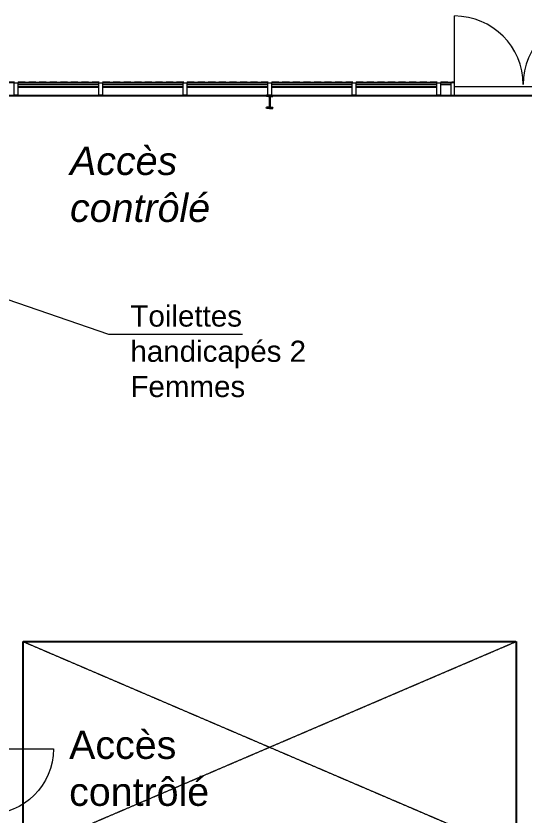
# Model space of a CAD drawing. Header units: metres. Extents: x 134472 to 303672, y 136880 to 366415.
# Drawn here: x 238497 to 245722, y 270372 to 281728 of the extents above; entities that cross this region are included whole.
import ezdxf

# ---------------------------------------------------------------- set-up
doc = ezdxf.new("R2010")
doc.units = ezdxf.units.M
doc.header["$LTSCALE"] = 2
doc.header["$MEASUREMENT"] = 0
for name, pattern in [('CACHE', [0.375, 0.25, -0.125]), ('Planta_2$0$CACHE', [0.375, 0.25, -0.125]), ('STYLE_12', [0.46875, 0.3125, -0.15625])]:
    doc.linetypes.add(name, pattern=pattern)
for name, color, linetype in [('0.01', 8, 'Continuous'), ('0.1TEN', 133, 'Planta_2$0$CACHE'), ('1', 5, 'Continuous'), ('MOJI', 7, 'Continuous')]:
    doc.layers.add(name, color=color, linetype=linetype)
for name, color, linetype, lineweight in [('0.03', 151, 'Continuous', 5), ('0.03TEN', 8, 'STYLE_12', 5), ('0.10', 92, 'Continuous', 9)]:
    doc.layers.add(name, color=color, linetype=linetype, lineweight=lineweight)
doc.styles.add('arial', font='arial.ttf')

msp = doc.modelspace()

# ---------------------------------------------------------------- linework, layer by layer
at = {"layer": '0.01', "linetype": 'CACHE', "ltscale": 200}
msp.add_line((236426.586, 280789.317), (244722.586, 280789.317), dxfattribs=at)
at = {"layer": '0.01', "linetype": 'Continuous'}
msp.add_line((238246.586, 280599.317), (259846.586, 280599.317), dxfattribs=at)
at = {"layer": '0.01', "flags": 128}
for points in [[(239670.586, 280779.317), (238522.586, 280779.317)], [(240870.586, 280779.317), (239722.586, 280779.317)], [(242070.586, 280779.317), (240922.586, 280779.317)], [(243270.586, 280779.317), (242122.586, 280779.317)], [(244470.586, 280779.317), (243322.586, 280779.317)], [(244670.586, 280779.317), (244522.586, 280779.317)], [(239670.586, 280719.317), (238522.586, 280719.317)], [(240870.586, 280719.317), (239722.586, 280719.317)], [(242070.586, 280719.317), (240922.586, 280719.317)], [(243270.586, 280719.317), (242122.586, 280719.317)], [(244470.586, 280719.317), (243322.586, 280719.317)]]:
    msp.add_lwpolyline(points, dxfattribs=at)
at = {"layer": '0.03', "flags": 128}
for points in [[(244722.586, 280779.317), (244722.586, 281728.317)], [(239670.586, 280749.317), (238522.586, 280749.317)], [(240870.586, 280749.317), (239722.586, 280749.317)], [(242070.586, 280749.317), (240922.586, 280749.317)], [(243270.586, 280749.317), (242122.586, 280749.317)], [(244470.586, 280749.317), (243322.586, 280749.317)], [(244670.586, 280749.317), (244522.586, 280749.317)], [(244670.586, 280749.315), (244522.586, 280749.315)], [(246670.586, 280724.317), (244722.586, 280724.317)], [(246670.586, 280724.315), (244722.586, 280724.315)], [(238096.586, 271324.317), (239026.586, 271324.317), (239026.586, 271324.317)]]:
    msp.add_lwpolyline(points, dxfattribs=at)
for points in [[(245696.586, 280754.317, 0.414213562), (244722.586, 281728.317)], [(246670.586, 281728.317, 0.414213562), (245696.586, 280754.317)], [(239026.586, 271324.317, -0.414213562), (238096.586, 270394.317)]]:
    msp.add_lwpolyline(points, format="xyb", dxfattribs=at)
at = {"layer": '0.03TEN', "flags": 128}
for points in [[(238596.586, 269849.317), (245596.586, 272849.317)], [(238596.586, 272849.317), (245596.586, 269849.317)]]:
    msp.add_lwpolyline(points, dxfattribs=at)
at = {"layer": '0.10'}
for points in [[(238470.586, 280779.317), (238522.586, 280779.317), (238522.586, 280602.717), (238470.586, 280602.717)], [(239670.586, 280779.317), (239722.586, 280779.317), (239722.586, 280602.717), (239670.586, 280602.717)], [(240870.586, 280779.317), (240922.586, 280779.317), (240922.586, 280602.717), (240870.586, 280602.717)], [(242070.586, 280779.317), (242122.586, 280779.317), (242122.586, 280602.717), (242070.586, 280602.717)], [(243270.586, 280779.317), (243322.586, 280779.317), (243322.586, 280602.717), (243270.586, 280602.717)], [(244470.586, 280779.317), (244522.586, 280779.317), (244522.586, 280602.717), (244470.586, 280602.717)], [(244670.586, 280602.715), (244722.586, 280602.715), (244722.586, 280779.317), (244670.586, 280779.317)]]:
    msp.add_lwpolyline(points, close=True, dxfattribs=at)
at = {"layer": '0.1TEN', "ltscale": 10}
msp.add_lwpolyline([(238596.586, 272849.317), (245596.586, 272849.317), (245596.586, 269849.317), (238596.586, 269849.317)], close=True, dxfattribs=at)
at = {"layer": '1', "color": 5, "linetype": 'Continuous', "ltscale": 2}
for p, q in [((242096.586, 280599.317), (242051.086, 280599.317)), ((242051.086, 280599.317), (242051.086, 280591.317)), ((242084.936, 280591.317), (242051.086, 280591.317)), ((242093.936, 280582.317), (242093.936, 280436.317)), ((242096.586, 280599.317), (242142.086, 280599.317)), ((242099.236, 280582.317), (242099.236, 280436.317)), ((242108.236, 280591.317), (242142.086, 280591.317)), ((242142.086, 280599.317), (242142.086, 280591.317)), ((242084.936, 280427.317), (242051.086, 280427.317)), ((242051.086, 280419.317), (242051.086, 280427.317)), ((242096.586, 280419.317), (242051.086, 280419.317)), ((242096.586, 280419.317), (242142.086, 280419.317)), ((242108.236, 280427.317), (242142.086, 280427.317)), ((242142.086, 280419.317), (242142.086, 280427.317))]:
    msp.add_line(p, q, dxfattribs=at)
for centre, start, end in [((242084.936, 280582.317), 0, 90), ((242108.236, 280582.317), 90, 180), ((242084.936, 280436.317), 270, 0), ((242108.236, 280436.317), 180, 270)]:
    msp.add_arc(centre, 9, start, end, dxfattribs=at)
at = {"layer": 'MOJI', "lineweight": 0}
for p, q in [((239814.171, 277204.71), (237667.073, 277947.097)), ((241713.808, 277204.71), (239814.171, 277204.71))]:
    msp.add_line(p, q, dxfattribs=at)

# ---------------------------------------------------------------- texts
at = {"layer": 'MOJI', "char_height": 400, "width": 1881.4929, "attachment_point": 1, "style": 'arial'}
for s, insert in [('\\fArial|b0|i1|c0|p39;Accès contrôlé', (239264.064, 279871.798)), ('Accès contrôlé', (239250.798, 271582.263))]:
    msp.add_mtext(s, dxfattribs=dict(at, insert=insert))
at = {"layer": 'MOJI', "lineweight": 0, "insert": (240120.63, 277619.106), "char_height": 300, "width": 9351.2054, "attachment_point": 1, "style": 'arial'}
msp.add_mtext('Toilettes\\Phandicapés 2\\PFemmes', dxfattribs=at)

doc.saveas('drawing.dxf')
